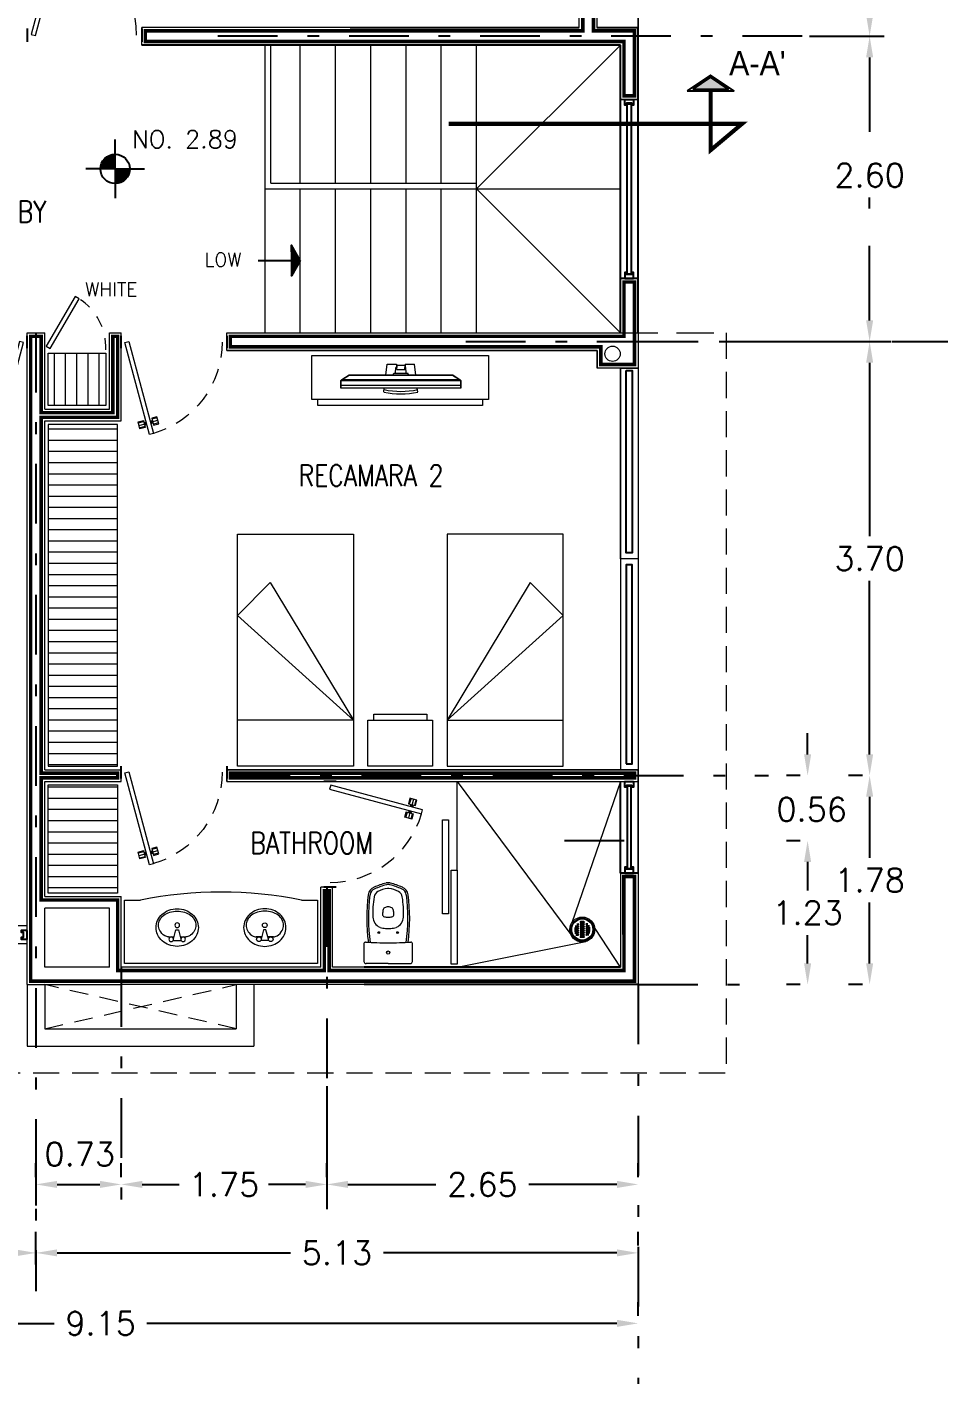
# Model space of a CAD drawing. Header units: millimetres. Extents: x 246.6 to 325.5, y -2 to 41.7.
# Drawn here: x 274.77 to 282.53, y 16.35 to 27.9 of the extents above; entities that cross this region are included whole.
import ezdxf
from ezdxf.enums import TextEntityAlignment as Align

# ---------------------------------------------------------------- set-up
doc = ezdxf.new("R2010")
doc.units = ezdxf.units.MM
doc.header["$LTSCALE"] = 0.05
doc.header["$PDMODE"] = 35
for name, pattern in [('DASHDOT', [25.4, 12.7, -6.35, 0, -6.35]), ('DASHED', [19.05, 12.7, -6.35]), ('DASHED2', [9.525, 6.35, -3.175])]:
    doc.linetypes.add(name, pattern=pattern)
for name, color, linetype in [('Aluminio', 254, 'Continuous'), ('Cancel_1', 163, 'Continuous'), ('EJES', 1, 'DASHDOT'), ('LINEAS', 9, 'Continuous'), ('muro', 7, 'Continuous'), ('TEXTO', 8, 'Continuous')]:
    doc.layers.add(name, color=color, linetype=linetype)
for name, color, linetype, lineweight in [('CORTES', 4, 'Continuous', 18), ('MUEBLES', 175, 'Continuous', 13), ('MUROS', 7, 'Continuous', 18), ('PUERTAS', 175, 'Continuous', 9), ('VENTANAS', 175, 'Continuous', 9), ('VOLADOS', 6, 'DASHED2', 15)]:
    doc.layers.add(name, color=color, linetype=linetype, lineweight=lineweight)
doc.styles.add('1', font='ROMANS', dxfattribs={"height": 0.15})
doc.styles.add('ATT', font='txt')
doc.styles.add('ROMANS', font='romans.shx', dxfattribs={"height": 0.2})
doc.styles.get("Standard").update_dxf_attribs({"font": 'arial.ttf'})
doc.styles.add('TEXT', font='ROMANS')
doc.dimstyles.get("Standard").update_dxf_attribs({"dimtxt": 0.2, "dimasz": 0.18, "dimexe": 0.18, "dimexo": 0.0625, "dimgap": 0.09, "dimtad": 0, "dimtih": 1, "dimtoh": 1, "dimzin": 0, "dimdsep": 46, "dimtxsty": 'ROMANS', "dimcen": 0.09, "dimclrd": 3, "dimclrt": 256, "dimadec": 0, "dimazin": 0, "dimtfac": 1, "dimtofl": 0, "dimtmove": 0, "dimatfit": 3, "dimfxl": 0, "dimtolj": 1, "dimtzin": 0, "dimarcsym": 0})
pattern_1 = [(0, (239, -1e-07), (0, 0.09525), [])]

# ---------------------------------------------------------------- blocks, each defined once
blk = doc.blocks.new('*D40')
at = {"layer": 'DEFPOINTS', "color": 0, "linetype": 'DASHED', "transparency": 16777216}
for p in [(281.368, 29.973), (281.943, 29.973), (281.368, 27.823)]:
    blk.add_point(p, dxfattribs=at)
at = {"layer": 'MUROS', "color": 0, "linetype": 'DASHED', "lineweight": -2, "transparency": 16777216}
for p, q in [((281.431, 29.973), (282.123, 29.973)), ((281.431, 27.823), (282.123, 27.823))]:
    blk.add_line(p, q, dxfattribs=at)
at = {"layer": 'MUROS', "color": 3, "linetype": 'DASHED', "lineweight": -2, "transparency": 16777216}
for p, q in [((281.943, 29.793), (281.943, 29.097)), ((281.943, 28.003), (281.943, 28.717))]:
    blk.add_line(p, q, dxfattribs=at)
at = {"layer": 'MUROS', "color": 3, "linetype": 'DASHED', "transparency": 16777216}
for points in [[(281.913, 29.793), (281.973, 29.793), (281.943, 29.973)], [(281.913, 28.003), (281.973, 28.003), (281.943, 27.823)]]:
    blk.add_solid(points, dxfattribs=at)
at = {"layer": 'MUROS', "linetype": 'DASHED', "transparency": 16777216, "insert": (281.943, 28.907), "char_height": 0.2, "attachment_point": 5, "style": 'ROMANS'}
blk.add_mtext('\\A1;2.15', dxfattribs=at)
blk = doc.blocks.new('*D41')
at = {"layer": 'DEFPOINTS', "color": 0, "linetype": 'DASHED', "transparency": 16777216}
for p in [(281.368, 27.823), (281.943, 27.823), (281.368, 25.223)]:
    blk.add_point(p, dxfattribs=at)
at = {"layer": 'MUROS', "color": 0, "linetype": 'DASHED', "lineweight": -2, "transparency": 16777216}
for p, q in [((281.431, 27.823), (282.123, 27.823)), ((281.431, 25.223), (282.123, 25.223))]:
    blk.add_line(p, q, dxfattribs=at)
at = {"layer": 'MUROS', "color": 3, "linetype": 'DASHED', "lineweight": -2, "transparency": 16777216}
for p, q in [((281.943, 27.643), (281.943, 26.829)), ((281.943, 25.403), (281.943, 26.449))]:
    blk.add_line(p, q, dxfattribs=at)
at = {"layer": 'MUROS', "color": 3, "linetype": 'DASHED', "transparency": 16777216}
for points in [[(281.913, 27.643), (281.973, 27.643), (281.943, 27.823)], [(281.913, 25.403), (281.973, 25.403), (281.943, 25.223)]]:
    blk.add_solid(points, dxfattribs=at)
at = {"layer": 'MUROS', "linetype": 'DASHED', "transparency": 16777216, "insert": (281.943, 26.639), "char_height": 0.2, "attachment_point": 5, "style": 'ROMANS'}
blk.add_mtext('\\A1;2.60', dxfattribs=at)
blk = doc.blocks.new('Puerta_86 cm')
at = {"layer": 'LINEAS'}
for p, q in [((-237.947, 215.207), (-237.947, 215.107)), ((-237.087, 215.207), (-237.087, 215.107))]:
    blk.add_line(p, q, dxfattribs=at)
at = {"layer": 'PUERTAS'}
for p, q in [((-237.802, 215.834), (-237.741, 215.818)), ((-237.709, 215.809), (-237.648, 215.793))]:
    blk.add_line(p, q, dxfattribs=at)
for points in [[(-237.684, 215.901), (-237.717, 215.909), (-237.917, 215.162), (-237.885, 215.153)], [(-237.751, 215.851), (-237.794, 215.862), (-237.81, 215.806), (-237.766, 215.794)], [(-237.684, 215.833), (-237.641, 215.821), (-237.656, 215.765), (-237.699, 215.776)]]:
    blk.add_lwpolyline(points, close=True, dxfattribs=at)
for points in [[(-237.764, 215.803), (-237.807, 215.815)], [(-237.797, 215.853), (-237.753, 215.842)], [(-237.761, 215.816), (-237.743, 215.811)], [(-237.761, 215.813), (-237.744, 215.808)], [(-237.757, 215.829), (-237.74, 215.824)], [(-237.756, 215.832), (-237.739, 215.827)], [(-237.707, 215.816), (-237.69, 215.811)], [(-237.706, 215.818), (-237.689, 215.814)], [(-237.686, 215.824), (-237.643, 215.812)], [(-237.711, 215.802), (-237.693, 215.798)], [(-237.711, 215.8), (-237.694, 215.795)], [(-237.653, 215.773), (-237.697, 215.785)]]:
    blk.add_lwpolyline(points, dxfattribs=at)
at = {"layer": 'PUERTAS', "linetype": 'DASHED', "ltscale": 0.2}
blk.add_arc((-237.901, 215.157), 0.774, 0, 73.7538, dxfattribs=at)
blk = doc.blocks.new('*D55')
at = {"layer": 'DEFPOINTS', "color": 0, "transparency": 16777216}
for p in [(270.822, 16.864), (279.972, 16.864), (279.972, 16.864)]:
    blk.add_point(p, dxfattribs=at)
at = {"layer": 'MUROS', "color": 0, "lineweight": -2, "transparency": 16777216}
for p, q in [((279.972, 16.927), (279.972, 17.044)), ((270.822, 16.802), (270.822, 16.684))]:
    blk.add_line(p, q, dxfattribs=at)
at = {"layer": 'MUROS', "color": 3, "lineweight": -2, "transparency": 16777216}
for p, q in [((271.002, 16.864), (275.002, 16.864)), ((279.792, 16.864), (275.792, 16.864))]:
    blk.add_line(p, q, dxfattribs=at)
at = {"layer": 'MUROS', "color": 3, "transparency": 16777216}
for points in [[(271.002, 16.894), (271.002, 16.834), (270.822, 16.864)], [(279.792, 16.894), (279.792, 16.834), (279.972, 16.864)]]:
    blk.add_solid(points, dxfattribs=at)
at = {"layer": 'MUROS', "transparency": 16777216, "insert": (275.397, 16.864), "char_height": 0.2, "attachment_point": 5, "style": 'ROMANS'}
blk.add_mtext('\\A1;9.15', dxfattribs=at)
blk = doc.blocks.new('*D56')
at = {"layer": 'DEFPOINTS', "color": 0, "transparency": 16777216}
for p in [(270.822, 17.464), (274.847, 17.464), (274.847, 17.464)]:
    blk.add_point(p, dxfattribs=at)
at = {"layer": 'MUROS', "color": 0, "lineweight": -2, "transparency": 16777216}
for p, q in [((270.822, 17.527), (270.822, 17.644)), ((274.847, 17.527), (274.847, 17.644))]:
    blk.add_line(p, q, dxfattribs=at)
at = {"layer": 'MUROS', "color": 3, "lineweight": -2, "transparency": 16777216}
for p, q in [((271.002, 17.464), (272.44, 17.464)), ((274.667, 17.464), (273.229, 17.464))]:
    blk.add_line(p, q, dxfattribs=at)
at = {"layer": 'MUROS', "color": 3, "transparency": 16777216}
for points in [[(271.002, 17.494), (271.002, 17.434), (270.822, 17.464)], [(274.667, 17.494), (274.667, 17.434), (274.847, 17.464)]]:
    blk.add_solid(points, dxfattribs=at)
at = {"layer": 'MUROS', "transparency": 16777216, "insert": (272.834, 17.464), "char_height": 0.2, "attachment_point": 5, "style": 'ROMANS'}
blk.add_mtext('\\A1;4.03', dxfattribs=at)
blk = doc.blocks.new('cama')
for p, q in [((-0.5, -0.05), (0.5, -0.05)), ((-0.5, -2.05), (-0.5, -0.05)), ((0.5, -0.05), (0.5, -2.05)), ((0.217, -1.633), (-0.5, -0.448)), ((-0.5, -0.448), (0.5, -1.35)), ((-0.5, -0.448), (0.5, -0.448)), ((0.5, -1.35), (0.217, -1.633)), ((0.5, -2.05), (-0.5, -2.05))]:
    blk.add_line(p, q)
blk = doc.blocks.new('AQ-IN')
for p, q in [((0, 0), (-0.188, 0)), ((0, 0), (0.188, 0)), ((-0.068, -0.308), (-0.072, -0.309)), ((-0.014, -0.671), (-0.014, -0.671)), ((0.014, -0.671), (0.014, -0.671))]:
    blk.add_line(p, q)
for centre, radius in [((0, -0.093), 0.0135), ((-0.08, -0.263), 0.0075), ((0.08, -0.263), 0.0075)]:
    blk.add_circle(centre, radius)
for centre, radius, start, end in [((1.292, -0.093), 1.5, 177.0992, 182.9368), ((-0.188, -0.018), 0.018, 90, 177.0992), ((0.188, -0.018), 0.018, 2.9008, 90), ((-1.292, -0.093), 1.5, 357.0632, 2.9008), ((-0.193, -0.169), 0.013, 182.9368, 273.6699), ((0, -3.179), 3.003, 90, 93.6699), ((1.317, -0.387), 1.5, 172.0955, 187.6079), ((1.317, -0.387), 1.485, 171.9833, 187.6079), ((0, -3.179), 3.003, 86.3301, 90), ((-1.317, -0.387), 1.485, 352.3921, 8.0167), ((-1.317, -0.387), 1.5, 352.3921, 7.9045), ((0.193, -0.169), 0.013, 266.3301, 357.0632), ((-0.03, -0.4), 0.1, 114.7847, 176.6172), ((-0.03, -0.4), 0.1, 98.3127, 112.497), ((0, -0.598), 0.3, 90, 98.5222), ((0, -0.598), 0.3, 81.4778, 90), ((0.03, -0.4), 0.1, 67.503, 81.6873), ((0.03, -0.4), 0.1, 3.3828, 65.2153), ((0.619, -0.439), 0.75, 176.6172, 189.8671), ((-0.028, -0.417), 0.02, 102.0968, 184.0283), ((0.7, -0.366), 0.75, 184.0283, 186.6401), ((-0.015, -0.449), 0.03, 186.6401, 237.869), ((0, -0.544), 0.15, 90, 102.4734), ((0, -0.544), 0.15, 77.5266, 90), ((0.015, -0.449), 0.03, 302.131, 353.3599), ((0.028, -0.417), 0.02, 355.9717, 77.9032), ((-0.7, -0.366), 0.75, 353.3599, 355.9717), ((-0.619, -0.439), 0.75, 350.1329, 3.3828), ((-0.056, -0.556), 0.065, 189.8671, 240.3055), ((0, -0.423), 0.06, 238.9919, 270), ((0, -0.423), 0.06, 270, 301.0081), ((0.056, -0.556), 0.065, 299.6945, 350.1329), ((-0.09, -0.575), 0.08, 187.6079, 247.655), ((-0.09, -0.575), 0.065, 187.6079, 247.9248), ((0.131, -0.104), 0.6, 245.2048, 255.594), ((0.131, -0.104), 0.585, 245.172, 255.594), ((0.009, -0.441), 0.197, 240.3055, 265.9209), ((0, -0.623), 0.065, 253.8651, 270), ((0, -0.623), 0.05, 253.8651, 270), ((0, -0.573), 0.065, 265.9209, 270), ((0, -0.573), 0.065, 270, 274.0791), ((0, -0.623), 0.05, 270, 286.1349), ((0, -0.623), 0.065, 270, 286.1349), ((-0.009, -0.441), 0.197, 274.0791, 299.6945), ((-0.131, -0.104), 0.585, 284.406, 294.828), ((-0.131, -0.104), 0.6, 284.406, 294.7952), ((0.09, -0.575), 0.065, 292.0752, 352.3921), ((0.09, -0.575), 0.08, 292.345, 352.3921)]:
    blk.add_arc(centre, radius, start, end)
blk = doc.blocks.new('15PLAV04')
for p, q in [((2.5, -1.5), (2.5, 1.5)), ((7, 0.5), (3, 1.5)), ((4, 1.25), (4, 3.635323)), ((7, -0.5), (7, 0.5)), ((3, -1.5), (7, -0.5)), ((4, -3.628449), (4, -1.25))]:
    blk.add_line(p, q)
blk.add_lwpolyline([(8, 9, 0.109452), (4.986152, 8.332258, 0.102376), (2.343146, 6.363961, 0.093737), (0.622313, 3.491319, 0.088426), (0, 0, 0.088426), (0.622313, -3.491319, 0.093737), (2.343146, -6.363961, 0.102376), (4.986152, -8.332258, 0.109452), (8, -9, 0.109452), (11.013848, -8.332258, 0.102376), (13.656854, -6.363961, 0.093737), (15.377687, -3.491319, 0.088426), (16, 0, 0.088426), (15.377687, 3.491319, 0.093737), (13.656854, 6.363961, 0.102376), (11.013848, 8.332258, 0.109452)], format="xyb", close=True)
for centre in [(3, 2.5), (9, 0), (3, -2.5)]:
    blk.add_circle(centre, 1)
for centre, radius, start, end in [((9.915843, 1.787992), 6.448105, 118.911201, 143.130102), ((9, 3.446272), 4.553728, 90, 118.911201), ((9, 3.446272), 4.553728, 61.088799, 90), ((8.084157, 1.787992), 6.448105, 36.869898, 61.088799), ((7, 3.635323), 3, 146.09549, 180), ((11.358035, 0.706347), 8.250845, 143.130102, 146.09549), ((6.641965, 0.706347), 8.250845, 17.257939, 36.869898), ((4.368267, 0), 10.631733, 0, 17.257939), ((4.368267, 0), 10.631733, 342.742061, 0), ((7, -3.628449), 3, 180, 212.259808), ((9.915843, -1.787992), 6.448105, 212.259808, 241.088799), ((8.084157, -1.787992), 6.448105, 298.911201, 323.130102), ((6.641965, -0.706347), 8.250845, 323.130102, 342.742061), ((9, -3.446272), 4.553728, 241.088799, 270), ((9, -3.446272), 4.553728, 270, 298.911201)]:
    blk.add_arc(centre, radius, start, end)
at = {"style": 'ATT'}
for tag, p, flags in [('ITEM', (0, -17.5), 3), ('ROOM_NUMBER', (0, -26.5), 1)]:
    blk.add_attdef(tag, p, '', height=6, dxfattribs=dict(at, flags=flags))
blk = doc.blocks.new('PLANTA ALTA$0$TAPA-CESPOL')
at = {"lineweight": -2}
for p, q in [((-0.0000511, 0.000003), (-0.0000511, -0.000003)), ((-0.0000346, 0.0000072), (-0.0000346, -0.0000072)), ((-0.0000304, 0.0000072), (-0.0000304, -0.0000072)), ((-0.0000253, 0.0000244), (-0.0000253, 0.0000182)), ((-0.0000253, 0.0000072), (-0.0000253, -0.0000072)), ((-0.0000232, 0.000016), (-0.0000232, 0.000016)), ((-0.0000232, 0.0000093), (-0.0000232, 0.0000093)), ((-0.0000211, 0.0000244), (-0.0000211, 0.0000182)), ((-0.0000211, 0.0000072), (-0.0000211, -0.0000072)), ((-0.000016, 0.0000312), (-0.000016, 0.0000182)), ((-0.000016, 0.0000072), (-0.000016, -0.0000072)), ((-0.0000139, 0.000016), (-0.0000139, 0.000016)), ((-0.0000139, 0.0000093), (-0.0000139, 0.0000093)), ((-0.0000118, 0.0000312), (-0.0000118, 0.0000182)), ((-0.0000118, 0.0000072), (-0.0000118, -0.0000072)), ((-0.0000068, 0.0000344), (-0.0000068, 0.0000182)), ((-0.0000068, 0.0000072), (-0.0000068, -0.0000072)), ((-0.0000046, 0.000016), (-0.0000046, 0.000016)), ((-0.0000046, 0.0000093), (-0.0000046, 0.0000093)), ((-0.0000025, 0.0000344), (-0.0000025, 0.0000182)), ((-0.0000025, 0.0000072), (-0.0000025, -0.0000072)), ((0.0000025, 0.000035), (0.0000025, 0.0000182)), ((0.0000025, 0.0000072), (0.0000025, -0.0000072)), ((0.0000046, 0.000016), (0.0000046, 0.000016)), ((0.0000046, 0.0000093), (0.0000046, 0.0000093)), ((0.0000068, 0.000035), (0.0000068, 0.0000182)), ((0.0000068, 0.0000072), (0.0000068, -0.0000072)), ((0.0000118, 0.000033), (0.0000118, 0.0000182)), ((0.0000118, 0.0000072), (0.0000118, -0.0000072)), ((0.0000139, 0.0000093), (0.0000139, 0.0000093)), ((0.000016, 0.000033), (0.000016, 0.0000182)), ((0.000016, 0.0000072), (0.000016, -0.0000072)), ((0.0000211, 0.0000281), (0.0000211, 0.0000182)), ((0.0000211, 0.0000072), (0.0000211, -0.0000072)), ((0.0000232, 0.0000093), (0.0000232, 0.0000093)), ((0.0000253, 0.0000281), (0.0000253, 0.0000182)), ((0.0000253, 0.0000072), (0.0000253, -0.0000072)), ((0.0000266, 0.0000467), (0.0000266, 0.0000408)), ((0.0000304, 0.0000072), (0.0000304, -0.0000072)), ((0.0000325, 0.0000093), (0.0000325, 0.0000093)), ((0.0000346, 0.0000072), (0.0000346, -0.0000072)), ((-0.0000325, -0.0000093), (-0.0000325, -0.0000093)), ((-0.0000253, -0.0000244), (-0.0000253, -0.0000182)), ((-0.0000232, -0.000016), (-0.0000232, -0.000016)), ((-0.0000211, -0.0000244), (-0.0000211, -0.0000182)), ((-0.000016, -0.0000312), (-0.000016, -0.0000182)), ((-0.0000139, -0.0000093), (-0.0000139, -0.0000093)), ((-0.0000139, -0.000016), (-0.0000139, -0.000016)), ((-0.0000118, -0.0000312), (-0.0000118, -0.0000182)), ((-0.0000068, -0.0000344), (-0.0000068, -0.0000182)), ((-0.0000046, -0.0000093), (-0.0000046, -0.0000093)), ((-0.0000046, -0.000016), (-0.0000046, -0.000016)), ((-0.0000025, -0.0000344), (-0.0000025, -0.0000182)), ((0.0000025, -0.000035), (0.0000025, -0.0000182)), ((0.0000046, -0.0000093), (0.0000046, -0.0000093)), ((0.0000046, -0.000016), (0.0000046, -0.000016)), ((0.0000068, -0.000035), (0.0000068, -0.0000182)), ((0.0000118, -0.000033), (0.0000118, -0.0000182)), ((0.0000139, -0.0000093), (0.0000139, -0.0000093)), ((0.000016, -0.000033), (0.000016, -0.0000182)), ((0.0000211, -0.0000281), (0.0000211, -0.0000182)), ((0.0000232, -0.0000093), (0.0000232, -0.0000093)), ((0.0000253, -0.0000281), (0.0000253, -0.0000182)), ((0.0000254, -0.0000418), (0.0000254, -0.0000477)), ((0.0000325, -0.0000093), (0.0000325, -0.0000093))]:
    blk.add_line(p, q, dxfattribs=at)
blk.add_circle((0, 0), 0.000055)
for centre, radius in [((-0.0000512, 0), 0.00000295), ((0, 0), 0.0000465), ((0.0000265, 0.0000437), 0.00000295), ((0.0000253, -0.0000447), 0.00000295)]:
    blk.add_circle(centre, radius, dxfattribs=at)
for centre, radius, start, end in [((0.0000021, 0.0000004), 0.0000376, 289.47122, 289.47122), ((0.0000021, 0.0000004), 0.0000376, 306.52961, 306.52961), ((0.0000021, 0.0000004), 0.0000376, 243.10345, 243.10345), ((0.0000021, 0.0000004), 0.0000376, 274.09604, 274.09604), ((0.0000021, 0.0000004), 0.0000376, 259.01942, 259.01942), ((0.0000021, 0.0000004), 0.0000376, 224.41531, 224.41531), ((0.0000021, -0.0000004), 0.0000376, 116.89655, 116.89655), ((0.0000021, -0.0000004), 0.0000376, 100.98058, 100.98058), ((0.0000021, -0.0000004), 0.0000376, 85.90396, 85.90396), ((0.0000021, -0.0000004), 0.0000376, 70.52878, 70.52878), ((0.0000021, -0.0000004), 0.0000376, 53.47039, 53.47039), ((0.0000021, -0.0000004), 0.0000376, 135.58469, 135.58469), ((-0.0000325, 0.0000072), 0.00000211, 90, 180), ((-0.0000325, 0.0000072), 0.00000211, 0, 90), ((-0.0000232, 0.0000182), 0.00000211, 180, 270), ((-0.0000232, 0.0000072), 0.00000211, 90, 180), ((-0.0000232, 0.0000182), 0.00000211, 270, 0), ((-0.0000232, 0.0000072), 0.00000211, 0, 90), ((-0.0000139, 0.0000182), 0.00000211, 180, 270), ((-0.0000139, 0.0000072), 0.00000211, 90, 180), ((-0.0000139, 0.0000182), 0.00000211, 270, 0), ((-0.0000139, 0.0000072), 0.00000211, 0, 90), ((-0.0000046, 0.0000182), 0.00000211, 180, 270), ((-0.0000046, 0.0000072), 0.00000211, 90, 180), ((-0.0000046, 0.0000182), 0.00000211, 270, 0), ((-0.0000046, 0.0000072), 0.00000211, 0, 90), ((0.0000046, 0.0000182), 0.00000211, 180, 270), ((0.0000046, 0.0000072), 0.00000211, 90, 180), ((0.0000046, 0.0000182), 0.00000211, 270, 0), ((0.0000046, 0.0000072), 0.00000211, 0, 90), ((0.0000139, 0.0000182), 0.00000211, 180, 270), ((0.0000139, 0.0000072), 0.00000211, 90, 180), ((0.0000139, 0.0000182), 0.00000211, 270, 0), ((0.0000139, 0.0000072), 0.00000211, 0, 90), ((0.0000232, 0.0000182), 0.00000211, 180, 270), ((0.0000232, 0.0000072), 0.00000211, 90, 180), ((0.0000232, 0.0000182), 0.00000211, 270, 0), ((0.0000232, 0.0000072), 0.00000211, 0, 90), ((0.0000325, 0.0000072), 0.00000211, 90, 180), ((0.0000325, 0.0000072), 0.00000211, 0, 90), ((-0.0000325, -0.0000072), 0.00000211, 180, 270), ((-0.0000325, -0.0000072), 0.00000211, 270, 0), ((-0.0000232, -0.0000072), 0.00000211, 180, 270), ((-0.0000232, -0.0000182), 0.00000211, 90, 180), ((-0.0000232, -0.0000072), 0.00000211, 270, 0), ((-0.0000232, -0.0000182), 0.00000211, 0, 90), ((-0.0000139, -0.0000072), 0.00000211, 180, 270), ((-0.0000139, -0.0000182), 0.00000211, 90, 180), ((-0.0000139, -0.0000072), 0.00000211, 270, 0), ((-0.0000139, -0.0000182), 0.00000211, 0, 90), ((-0.0000046, -0.0000072), 0.00000211, 180, 270), ((-0.0000046, -0.0000182), 0.00000211, 90, 180), ((-0.0000046, -0.0000072), 0.00000211, 270, 0), ((-0.0000046, -0.0000182), 0.00000211, 0, 90), ((0.0000046, -0.0000072), 0.00000211, 180, 270), ((0.0000046, -0.0000182), 0.00000211, 90, 180), ((0.0000046, -0.0000072), 0.00000211, 270, 0), ((0.0000046, -0.0000182), 0.00000211, 0, 90), ((0.0000139, -0.0000072), 0.00000211, 180, 270), ((0.0000139, -0.0000182), 0.00000211, 90, 180), ((0.0000139, -0.0000072), 0.00000211, 270, 0), ((0.0000139, -0.0000182), 0.00000211, 0, 90), ((0.0000232, -0.0000072), 0.00000211, 180, 270), ((0.0000232, -0.0000182), 0.00000211, 90, 180), ((0.0000232, -0.0000072), 0.00000211, 270, 0), ((0.0000232, -0.0000182), 0.00000211, 0, 90), ((0.0000325, -0.0000072), 0.00000211, 180, 270), ((0.0000325, -0.0000072), 0.00000211, 270, 0)]:
    blk.add_arc(centre, radius, start, end, dxfattribs=at)
blk = doc.blocks.new('coladera de regadera 15cm')
at = {"layer": 'MUEBLES'}
blk.add_circle((1.9989, 2), 0.065, dxfattribs=at)
at = {"layer": 'MUEBLES', "xscale": 1300, "yscale": 1300, "zscale": 1300, "rotation": 180}
blk.add_blockref('PLANTA ALTA$0$TAPA-CESPOL', (2.0003, 1.9999), dxfattribs=at)
blk = doc.blocks.new('*D61')
at = {"layer": 'DEFPOINTS', "color": 0, "transparency": 16777216}
for p in [(279.972, 17.464), (279.972, 17.464), (274.847, 17.303)]:
    blk.add_point(p, dxfattribs=at)
at = {"layer": 'MUROS', "color": 0, "lineweight": -2, "transparency": 16777216}
for p, q in [((274.847, 17.366), (274.847, 17.644)), ((279.972, 17.527), (279.972, 17.644))]:
    blk.add_line(p, q, dxfattribs=at)
at = {"layer": 'MUROS', "color": 3, "lineweight": -2, "transparency": 16777216}
for p, q in [((275.027, 17.464), (277.015, 17.464)), ((279.792, 17.464), (277.804, 17.464))]:
    blk.add_line(p, q, dxfattribs=at)
at = {"layer": 'MUROS', "color": 3, "transparency": 16777216}
for points in [[(275.027, 17.494), (275.027, 17.434), (274.847, 17.464)], [(279.792, 17.494), (279.792, 17.434), (279.972, 17.464)]]:
    blk.add_solid(points, dxfattribs=at)
at = {"layer": 'MUROS', "transparency": 16777216, "insert": (277.409, 17.464), "char_height": 0.2, "attachment_point": 5, "style": 'ROMANS'}
blk.add_mtext('\\A1;5.13', dxfattribs=at)
blk = doc.blocks.new('*D62')
at = {"layer": 'DEFPOINTS', "color": 0, "transparency": 16777216}
for p in [(281.443, 25.223), (281.943, 21.528), (281.943, 21.528)]:
    blk.add_point(p, dxfattribs=at)
at = {"layer": 'MUROS', "color": 0, "lineweight": -2, "transparency": 16777216}
for p, q in [((281.506, 25.223), (282.123, 25.223)), ((281.881, 21.528), (281.763, 21.528))]:
    blk.add_line(p, q, dxfattribs=at)
at = {"layer": 'MUROS', "color": 3, "lineweight": -2, "transparency": 16777216}
for p, q in [((281.943, 25.043), (281.943, 23.565)), ((281.943, 21.708), (281.943, 23.185))]:
    blk.add_line(p, q, dxfattribs=at)
at = {"layer": 'MUROS', "color": 3, "transparency": 16777216}
for points in [[(281.913, 25.043), (281.973, 25.043), (281.943, 25.223)], [(281.913, 21.708), (281.973, 21.708), (281.943, 21.528)]]:
    blk.add_solid(points, dxfattribs=at)
at = {"layer": 'MUROS', "transparency": 16777216, "insert": (281.943, 23.375), "char_height": 0.2, "attachment_point": 5, "style": 'ROMANS'}
blk.add_mtext('\\A1;3.70', dxfattribs=at)
blk = doc.blocks.new('*D63')
at = {"layer": 'DEFPOINTS', "color": 0, "transparency": 16777216}
for p in [(281.943, 21.528), (281.943, 19.748), (281.943, 19.748)]:
    blk.add_point(p, dxfattribs=at)
at = {"layer": 'MUROS', "color": 0, "lineweight": -2, "transparency": 16777216}
for p, q in [((281.881, 21.528), (281.763, 21.528)), ((281.881, 19.748), (281.763, 19.748))]:
    blk.add_line(p, q, dxfattribs=at)
at = {"layer": 'MUROS', "color": 3, "lineweight": -2, "transparency": 16777216}
for p, q in [((281.943, 21.348), (281.943, 20.828)), ((281.943, 19.928), (281.943, 20.448))]:
    blk.add_line(p, q, dxfattribs=at)
at = {"layer": 'MUROS', "color": 3, "transparency": 16777216}
for points in [[(281.913, 21.348), (281.973, 21.348), (281.943, 21.528)], [(281.913, 19.928), (281.973, 19.928), (281.943, 19.748)]]:
    blk.add_solid(points, dxfattribs=at)
at = {"layer": 'MUROS', "transparency": 16777216, "insert": (281.943, 20.638), "char_height": 0.2, "attachment_point": 5, "style": 'ROMANS'}
blk.add_mtext('\\A1;1.78', dxfattribs=at)
blk = doc.blocks.new('*D64')
at = {"layer": 'DEFPOINTS', "color": 0, "transparency": 16777216}
for p in [(281.415, 20.973), (281.415, 19.748), (281.415, 19.748)]:
    blk.add_point(p, dxfattribs=at)
at = {"layer": 'MUROS', "color": 0, "lineweight": -2, "transparency": 16777216}
for p, q in [((281.352, 20.973), (281.235, 20.973)), ((281.352, 19.748), (281.235, 19.748))]:
    blk.add_line(p, q, dxfattribs=at)
at = {"layer": 'MUROS', "color": 3, "lineweight": -2, "transparency": 16777216}
for p, q in [((281.415, 20.793), (281.415, 20.55)), ((281.415, 19.928), (281.415, 20.17))]:
    blk.add_line(p, q, dxfattribs=at)
at = {"layer": 'MUROS', "color": 3, "transparency": 16777216}
for points in [[(281.385, 20.793), (281.445, 20.793), (281.415, 20.973)], [(281.385, 19.928), (281.445, 19.928), (281.415, 19.748)]]:
    blk.add_solid(points, dxfattribs=at)
at = {"layer": 'MUROS', "transparency": 16777216, "insert": (281.415, 20.36), "char_height": 0.2, "attachment_point": 5, "style": 'ROMANS'}
blk.add_mtext('\\A1;1.23', dxfattribs=at)
blk = doc.blocks.new('*D76')
at = {"layer": 'DEFPOINTS', "color": 0, "transparency": 16777216}
for p in [(274.847, 18.168), (273.822, 18.047), (274.847, 18.047)]:
    blk.add_point(p, dxfattribs=at)
at = {"layer": 'MUROS', "color": 0, "lineweight": -2, "transparency": 16777216}
for p, q in [((273.822, 18.11), (273.822, 18.227)), ((274.847, 18.105), (274.847, 17.867))]:
    blk.add_line(p, q, dxfattribs=at)
at = {"layer": 'MUROS', "color": 3, "lineweight": -2, "transparency": 16777216}
for p, q in [((273.642, 18.047), (273.462, 18.047)), ((275.027, 18.047), (275.207, 18.047))]:
    blk.add_line(p, q, dxfattribs=at)
at = {"layer": 'MUROS', "color": 3, "transparency": 16777216}
for points in [[(273.642, 18.077), (273.642, 18.017), (273.822, 18.047)], [(275.027, 18.077), (275.027, 18.017), (274.847, 18.047)]]:
    blk.add_solid(points, dxfattribs=at)
at = {"layer": 'MUROS', "transparency": 16777216, "insert": (274.334, 18.047), "char_height": 0.2, "attachment_point": 5, "style": 'ROMANS'}
blk.add_mtext('\\A1;1.03', dxfattribs=at)
blk = doc.blocks.new('*D79')
at = {"layer": 'DEFPOINTS', "color": 0, "transparency": 16777216}
for p in [(274.847, 18.047), (275.572, 18.047), (275.572, 18.047)]:
    blk.add_point(p, dxfattribs=at)
at = {"layer": 'MUROS', "color": 0, "lineweight": -2, "transparency": 16777216}
for p, q in [((274.847, 18.11), (274.847, 18.227)), ((275.572, 18.11), (275.572, 18.227))]:
    blk.add_line(p, q, dxfattribs=at)
at = {"layer": 'MUROS', "color": 3, "lineweight": -2, "transparency": 16777216}
blk.add_line((275.027, 18.047), (275.392, 18.047), dxfattribs=at)
at = {"layer": 'MUROS', "color": 3, "transparency": 16777216}
for points in [[(275.027, 18.077), (275.027, 18.017), (274.847, 18.047)], [(275.392, 18.077), (275.392, 18.017), (275.572, 18.047)]]:
    blk.add_solid(points, dxfattribs=at)
at = {"layer": 'MUROS', "transparency": 16777216, "insert": (275.22, 18.305), "char_height": 0.2, "attachment_point": 5, "style": 'ROMANS'}
blk.add_mtext('\\A1;0.73', dxfattribs=at)
blk = doc.blocks.new('*D80')
at = {"layer": 'DEFPOINTS', "color": 0, "transparency": 16777216}
for p in [(275.572, 18.047), (277.322, 18.047), (277.322, 18.047)]:
    blk.add_point(p, dxfattribs=at)
at = {"layer": 'MUROS', "color": 0, "lineweight": -2, "transparency": 16777216}
for p, q in [((275.572, 18.11), (275.572, 18.227)), ((277.322, 18.11), (277.322, 18.227))]:
    blk.add_line(p, q, dxfattribs=at)
at = {"layer": 'MUROS', "color": 3, "lineweight": -2, "transparency": 16777216}
for p, q in [((275.752, 18.047), (276.066, 18.047)), ((277.142, 18.047), (276.827, 18.047))]:
    blk.add_line(p, q, dxfattribs=at)
at = {"layer": 'MUROS', "color": 3, "transparency": 16777216}
for points in [[(275.752, 18.077), (275.752, 18.017), (275.572, 18.047)], [(277.142, 18.077), (277.142, 18.017), (277.322, 18.047)]]:
    blk.add_solid(points, dxfattribs=at)
at = {"layer": 'MUROS', "transparency": 16777216, "insert": (276.447, 18.047), "char_height": 0.2, "attachment_point": 5, "style": 'ROMANS'}
blk.add_mtext('\\A1;1.75', dxfattribs=at)
blk = doc.blocks.new('*D67')
at = {"layer": 'DEFPOINTS', "color": 0, "transparency": 16777216}
for p in [(277.322, 18.947), (279.972, 18.047), (279.972, 18.047)]:
    blk.add_point(p, dxfattribs=at)
at = {"layer": 'MUROS', "color": 0, "lineweight": -2, "transparency": 16777216}
for p, q in [((277.322, 18.884), (277.322, 17.867)), ((279.972, 18.11), (279.972, 18.227))]:
    blk.add_line(p, q, dxfattribs=at)
at = {"layer": 'MUROS', "color": 3, "lineweight": -2, "transparency": 16777216}
for p, q in [((277.502, 18.047), (278.252, 18.047)), ((279.792, 18.047), (279.042, 18.047))]:
    blk.add_line(p, q, dxfattribs=at)
at = {"layer": 'MUROS', "color": 3, "transparency": 16777216}
for points in [[(277.502, 18.077), (277.502, 18.017), (277.322, 18.047)], [(279.792, 18.077), (279.792, 18.017), (279.972, 18.047)]]:
    blk.add_solid(points, dxfattribs=at)
at = {"layer": 'MUROS', "transparency": 16777216, "insert": (278.647, 18.047), "char_height": 0.2, "attachment_point": 5, "style": 'ROMANS'}
blk.add_mtext('\\A1;2.65', dxfattribs=at)
blk = doc.blocks.new('*D68')
at = {"layer": 'DEFPOINTS', "color": 0, "transparency": 16777216}
for p in [(281.415, 21.528), (281.415, 21.528), (281.415, 20.973)]:
    blk.add_point(p, dxfattribs=at)
at = {"layer": 'MUROS', "color": 3, "lineweight": -2, "transparency": 16777216}
for p, q in [((281.415, 21.708), (281.415, 21.888)), ((281.415, 20.793), (281.415, 20.613))]:
    blk.add_line(p, q, dxfattribs=at)
at = {"layer": 'MUROS', "color": 0, "lineweight": -2, "transparency": 16777216}
for p, q in [((281.352, 21.528), (281.235, 21.528)), ((281.352, 20.973), (281.235, 20.973))]:
    blk.add_line(p, q, dxfattribs=at)
at = {"layer": 'MUROS', "color": 3, "transparency": 16777216}
for points in [[(281.385, 21.708), (281.445, 21.708), (281.415, 21.528)], [(281.385, 20.793), (281.445, 20.793), (281.415, 20.973)]]:
    blk.add_solid(points, dxfattribs=at)
at = {"layer": 'MUROS', "transparency": 16777216, "insert": (281.45, 21.24), "char_height": 0.2, "attachment_point": 5, "style": 'ROMANS'}
blk.add_mtext('\\A1;0.56', dxfattribs=at)

msp = doc.modelspace()

# ---------------------------------------------------------------- hatches: boundary and pattern name
at = {"linetype": 'Continuous'}
h = msp.add_hatch(dxfattribs=at)
h.set_pattern_fill('_U', color=0, scale=0.001, angle=180, style=0, pattern_type=0)
h.set_pattern_definition([(7e-15, (277.096968, 25.91346), (0, -0.001), [])])
h.paths.add_polyline_path([(277.097, 25.913), (277.022, 26.043), (277.022, 25.784)])
at = {"layer": 'MUEBLES'}
h = msp.add_hatch(dxfattribs=at)
h.set_pattern_fill('LINE', color=256, scale=0.03, angle=90)
h.set_pattern_definition([(90, (239, -1e-07), (-0.09525, 0), [])])
h.paths.add_polyline_path([(274.952, 25.125), (275.442, 25.125), (275.442, 24.678), (274.952, 24.678)])
at = {"layer": 'MUROS'}
msp.add_hatch(color=7, dxfattribs=at).paths.add_polyline_path([(280.437, 27.372), (280.74, 27.372), (280.589, 27.474)])
at = {"layer": 'VENTANAS'}
h = msp.add_hatch(dxfattribs=at)
h.set_pattern_fill('LINE', color=256, scale=0.03)
h.set_pattern_definition(pattern_1)
h.paths.add_polyline_path([(275.542, 24.518), (274.952, 24.518), (274.952, 21.608), (275.542, 21.608)])
h = msp.add_hatch(dxfattribs=at)
h.set_pattern_fill('LINE', color=256, scale=0.03)
h.set_pattern_definition(pattern_1)
h.paths.add_polyline_path([(274.952, 21.448), (275.542, 21.448), (275.542, 20.528), (274.952, 20.528)])

# ---------------------------------------------------------------- linework, layer by layer
at = {"color": 0, "linetype": 'ByBlock'}
for p, q in [((275.521, 26.693), (275.521, 26.943)), ((275.521, 26.693), (275.271, 26.693)), ((275.521, 26.693), (275.771, 26.693)), ((275.521, 26.693), (275.521, 26.443)), ((277.097, 25.913), (277.022, 26.043)), ((277.022, 25.988), (277.022, 26.043)), ((276.739, 25.913), (277.022, 25.913)), ((277.097, 25.913), (277.022, 25.784))]:
    msp.add_line(p, q, dxfattribs=at)
msp.add_lwpolyline([(280.39, 27.358), (280.787, 27.358), (280.589, 27.49)], close=True)
at = {"color": 7}
msp.add_lwpolyline([(280.437, 27.372), (280.74, 27.372), (280.589, 27.474)], close=True, dxfattribs=at)
at = {"color": 0, "linetype": 'ByBlock', "const_width": 0.125}
for points in [[(275.521, 26.756, 0.414214), (275.459, 26.693, 1)], [(275.521, 26.631, 0.414214), (275.584, 26.693, 1)]]:
    msp.add_lwpolyline(points, format="xyb", dxfattribs=at)
at = {"color": 0, "linetype": 'Continuous'}
msp.add_lwpolyline([(277.097, 25.913), (277.022, 26.043), (277.022, 25.784)], close=True, dxfattribs=at)
at = {"color": 0, "linetype": 'ByBlock'}
msp.add_circle((275.521, 26.693), 0.125, dxfattribs=at)
at = {"layer": 'Aluminio'}
for points in [[(279.934, 27.285), (279.934, 27.235), (279.919, 27.235), (279.919, 27.252), (279.874, 27.252), (279.874, 27.235), (279.859, 27.235), (279.859, 27.285)], [(279.934, 25.76), (279.934, 25.81), (279.919, 25.81), (279.919, 25.793), (279.874, 25.793), (279.874, 25.81), (279.859, 25.81), (279.859, 25.76)], [(279.934, 21.478), (279.934, 21.428), (279.919, 21.428), (279.919, 21.444), (279.874, 21.444), (279.874, 21.428), (279.859, 21.428), (279.859, 21.478)], [(279.934, 20.698), (279.934, 20.748), (279.919, 20.748), (279.919, 20.731), (279.874, 20.731), (279.874, 20.748), (279.859, 20.748), (279.859, 20.698)], [(274.772, 20.21), (274.722, 20.21), (274.722, 20.195), (274.739, 20.195), (274.739, 20.15), (274.722, 20.15), (274.722, 20.135), (274.772, 20.135)]]:
    msp.add_lwpolyline(points, close=True, dxfattribs=at)
at = {"layer": 'Cancel_1'}
for p, q in [((279.971, 25.76), (279.822, 25.76)), ((279.971, 20.698), (279.822, 20.698))]:
    msp.add_line(p, q, dxfattribs=at)
for points in [[(279.914, 27.247), (279.914, 25.798), (279.879, 25.798), (279.879, 27.247)], [(279.872, 24.977), (279.922, 24.977), (279.922, 23.423), (279.872, 23.423)], [(279.872, 21.628), (279.922, 21.628), (279.922, 23.323), (279.872, 23.323)], [(279.914, 20.736), (279.914, 21.439), (279.879, 21.439), (279.879, 20.736)]]:
    msp.add_lwpolyline(points, close=True, dxfattribs=at)
at = {"layer": 'CORTES', "linetype": 'DASHDOT', "ltscale": 0.5, "const_width": 0.035}
msp.add_lwpolyline([(278.361, 27.077), (280.857, 27.077), (280.589, 26.852), (280.589, 27.358)], dxfattribs=at)
at = {"layer": 'EJES', "ltscale": 0.8}
for p, q in [((281.368, 27.823), (276.305, 27.823)), ((274.847, 25.298), (274.847, 17.138)), ((278.506, 25.223), (281.875, 25.223)), ((279.9, 25.223), (299.577, 25.223)), ((276.503, 21.528), (281.083, 21.528)), ((279.853, 20.973), (279.226, 20.973)), ((277.322, 20.577), (277.322, 17.759)), ((275.572, 19.898), (275.572, 17.823)), ((279.972, 19.748), (279.972, 16.349)), ((279.972, 19.748), (280.99, 19.748))]:
    msp.add_line(p, q, dxfattribs=at)
at = {"layer": 'MUEBLES'}
for p, q in [((276.797, 25.298), (276.797, 27.748)), ((276.847, 26.573), (276.847, 27.748)), ((277.097, 26.573), (277.097, 27.748)), ((277.397, 26.573), (277.397, 27.748)), ((277.697, 26.573), (277.697, 27.748)), ((277.997, 26.573), (277.997, 27.748)), ((278.297, 26.573), (278.297, 27.748)), ((278.597, 25.298), (278.597, 27.748)), ((278.597, 26.523), (279.822, 27.748)), ((276.847, 26.573), (278.597, 26.573)), ((276.797, 26.523), (279.822, 26.523)), ((277.097, 25.298), (277.097, 26.523)), ((277.397, 25.298), (277.397, 26.523)), ((277.697, 25.298), (277.697, 26.523)), ((277.997, 25.298), (277.997, 26.523)), ((278.297, 25.298), (278.297, 26.523)), ((278.597, 26.523), (279.822, 25.298)), ((277.826, 24.937), (277.837, 25.032)), ((277.837, 25.032), (277.915, 25.032)), ((277.887, 24.94), (277.894, 24.954)), ((277.894, 24.954), (278.011, 24.954)), ((277.908, 24.954), (277.911, 25.001)), ((277.913, 25.002), (277.917, 25.002)), ((277.915, 25.032), (277.916, 25.002)), ((277.918, 25.023), (277.987, 25.023)), ((277.918, 25.023), (277.918, 25.001)), ((277.918, 24.985), (277.918, 25.001)), ((277.918, 24.985), (277.987, 24.985)), ((277.987, 25.023), (277.987, 25.001)), ((277.987, 24.985), (277.987, 25.001)), ((277.991, 25.032), (277.989, 25.002)), ((277.989, 25.002), (277.992, 25.002)), ((277.991, 25.032), (278.068, 25.032)), ((277.997, 24.954), (277.994, 25.001)), ((278.018, 24.94), (278.011, 24.954)), ((278.08, 24.937), (278.068, 25.032)), ((277.445, 24.892), (278.46, 24.892)), ((277.445, 24.851), (278.46, 24.851)), ((277.452, 24.899), (278.453, 24.899)), ((277.504, 24.891), (277.953, 24.891)), ((277.887, 24.937), (277.887, 24.94)), ((277.887, 24.94), (278.018, 24.94)), ((278.018, 24.937), (278.018, 24.94)), ((277.808, 24.794), (277.812, 24.827)), ((278.097, 24.794), (278.093, 24.827)), ((278.432, 21.478), (279.4, 20.174)), ((278.432, 20.722), (278.432, 21.478)), ((279.822, 21.478), (279.408, 20.275)), ((279.822, 19.898), (279.554, 20.307)), ((278.432, 19.898), (279.527, 20.116))]:
    msp.add_line(p, q, dxfattribs=at)
for points in [[(278.699, 25.105), (278.699, 24.729), (277.196, 24.729), (277.196, 25.105)], [(278.462, 24.893), (278.462, 24.825), (277.443, 24.825), (277.443, 24.893), (277.451, 24.9), (277.512, 24.939), (278.394, 24.939), (278.455, 24.9)], [(278.46, 24.892), (278.46, 24.827), (277.445, 24.827), (277.445, 24.892), (277.452, 24.899), (277.512, 24.937), (278.393, 24.937), (278.453, 24.899)], [(275.542, 24.518), (274.952, 24.518), (274.952, 21.608), (275.542, 21.608)], [(277.673, 21.608), (277.673, 22), (278.222, 22), (278.222, 21.608)], [(274.952, 21.448), (275.542, 21.448), (275.542, 20.528), (274.952, 20.528)], [(278.308, 21.151), (278.358, 21.151), (278.358, 20.351), (278.308, 20.351)], [(278.382, 20.722), (278.432, 20.722), (278.432, 19.922), (278.382, 19.922)]]:
    msp.add_lwpolyline(points, close=True, dxfattribs=at)
for points in [[(278.649, 24.729), (278.649, 24.679), (277.246, 24.679), (277.246, 24.729)], [(277.723, 22), (277.723, 22.05), (278.173, 22.05), (278.173, 22)], [(277.106, 20.468), (277.242, 20.468), (277.242, 19.928), (275.602, 19.928), (275.602, 20.468), (275.738, 20.468)]]:
    msp.add_lwpolyline(points, dxfattribs=at)
at = {"layer": 'MUEBLES', "linetype": 'DASHED2', "ltscale": 0.2}
msp.add_arc((274.952, 25.173), 0.49, 357.6607, 57.6607, dxfattribs=at)
at = {"layer": 'MUEBLES'}
for centre, radius, start, end in [((277.913, 25.001), 0.00172, 89.9999, 175.9143), ((277.917, 25.001), 0.00172, 359.9999, 89.9999), ((277.989, 25.001), 0.00172, 89.9999, 179.9999), ((277.992, 25.001), 0.00172, 4.0855, 89.9999), ((277.953, 25.461), 0.683, 257.7689, 282.2309), ((277.953, 25.461), 0.662, 257.6059, 282.3939), ((276.422, 17.084), 3.452, 78.5649, 101.4351)]:
    msp.add_arc(centre, radius, start, end, dxfattribs=at)
at = {"layer": 'muro'}
for p, q in [((277.522, 27.898), (279.472, 27.898)), ((279.622, 27.898), (279.972, 27.898)), ((279.972, 25.298), (279.972, 27.898)), ((279.822, 27.748), (275.748, 27.748)), ((279.822, 25.298), (279.822, 27.748)), ((277.792, 19.898), (277.642, 19.898)), ((279.822, 19.898), (277.792, 19.898)), ((279.972, 19.748), (277.642, 19.748))]:
    msp.add_line(p, q, dxfattribs=at)
at = {"layer": 'MUROS', "ltscale": 0.5}
for p, q in [((279.972, 27.898), (279.972, 29.898)), ((279.625, 25.148), (279.625, 24.998)), ((279.822, 24.998), (279.972, 24.998))]:
    msp.add_line(p, q, dxfattribs=at)
at = {"layer": 'MUROS'}
for p, q in [((277.522, 27.898), (275.748, 27.898)), ((275.748, 27.748), (275.748, 27.898)), ((274.772, 19.748), (274.772, 25.298)), ((274.772, 25.298), (274.922, 25.298)), ((274.922, 24.648), (274.922, 25.298)), ((275.472, 24.648), (275.472, 25.298)), ((275.472, 25.298), (275.572, 25.298)), ((275.572, 24.548), (275.572, 25.298)), ((276.472, 25.148), (276.472, 25.298)), ((276.472, 25.298), (279.822, 25.298)), ((279.972, 25.298), (279.972, 19.748)), ((279.972, 25.298), (279.972, 25.298)), ((276.472, 25.148), (276.947, 25.148)), ((276.472, 25.148), (276.947, 25.148)), ((276.947, 25.148), (276.947, 25.148)), ((276.947, 25.148), (279.625, 25.148)), ((276.947, 25.148), (279.625, 25.148)), ((279.822, 24.998), (279.822, 21.578)), ((274.922, 24.648), (275.472, 24.648)), ((274.922, 21.578), (274.922, 24.548)), ((274.922, 24.548), (275.572, 24.548)), ((274.922, 21.578), (275.572, 21.578)), ((275.572, 21.478), (275.572, 21.578)), ((276.472, 21.578), (279.972, 21.578)), ((276.472, 21.478), (276.472, 21.578)), ((274.922, 21.478), (275.572, 21.478)), ((274.922, 20.498), (274.922, 21.478)), ((276.472, 21.478), (279.972, 21.478)), ((279.822, 21.478), (279.822, 19.898)), ((279.971, 20.698), (279.821, 20.698)), ((279.821, 20.698), (279.972, 20.698)), ((277.372, 20.577), (277.272, 20.577)), ((277.272, 19.898), (277.272, 20.577)), ((277.372, 19.898), (277.372, 20.577)), ((274.922, 20.498), (275.572, 20.498)), ((275.572, 19.898), (275.572, 20.498)), ((275.472, 20.398), (274.922, 20.398)), ((274.922, 19.898), (274.922, 20.398)), ((275.472, 19.898), (275.472, 20.398)), ((275.472, 19.898), (274.922, 19.898)), ((277.272, 19.898), (275.572, 19.898)), ((279.822, 19.898), (277.372, 19.898)), ((277.792, 19.898), (277.792, 19.898)), ((274.772, 19.748), (275.572, 19.748)), ((274.772, 19.748), (274.772, 19.223)), ((274.922, 19.748), (274.922, 19.373)), ((279.822, 19.748), (275.572, 19.748)), ((276.552, 19.748), (276.552, 19.373)), ((276.702, 19.748), (276.702, 19.223)), ((274.922, 19.373), (276.552, 19.373)), ((274.772, 19.223), (276.702, 19.223))]:
    msp.add_line(p, q, dxfattribs=at)
for points in [[(279.472, 27.898), (279.472, 28.198), (279.622, 28.198), (279.622, 27.898)], [(279.972, 25.148), (279.972, 23.373), (279.822, 23.373), (279.822, 24.998)]]:
    msp.add_lwpolyline(points, dxfattribs=at)
at = {"layer": 'MUROS', "const_width": 0.03}
msp.add_lwpolyline([(279.592, 27.868), (279.942, 27.868), (279.942, 27.315), (279.852, 27.315), (279.852, 27.778), (275.778, 27.778), (275.778, 27.868), (279.502, 27.868), (279.502, 28.168), (279.592, 28.168), (279.592, 27.868)], dxfattribs=at)
at = {"layer": 'MUROS', "ltscale": 0.5}
msp.add_lwpolyline([(276.472, 25.298), (279.822, 25.298), (279.822, 25.76), (279.971, 25.76), (279.972, 24.998), (279.625, 24.998), (279.625, 25.148), (276.472, 25.148)], close=True, dxfattribs=at)
at = {"layer": 'MUROS', "ltscale": 0.5, "const_width": 0.03}
msp.add_lwpolyline([(276.502, 25.268), (279.852, 25.268), (279.852, 25.73), (279.941, 25.73), (279.942, 25.028), (279.655, 25.028), (279.655, 25.178), (276.502, 25.178)], close=True, dxfattribs=at)
at = {"layer": 'MUROS', "const_width": 0.03}
for points in [[(274.892, 25.268), (274.802, 25.268), (274.802, 19.778), (279.942, 19.778), (279.941, 20.668), (279.851, 20.668), (279.852, 19.868), (277.342, 19.868), (277.342, 20.547), (277.302, 20.547), (277.302, 19.868), (275.542, 19.868), (275.542, 20.468), (274.892, 20.468), (274.892, 21.508), (275.542, 21.508), (275.542, 21.548), (274.892, 21.548), (274.892, 24.578), (275.542, 24.578), (275.542, 25.268), (275.502, 25.268), (275.502, 24.618), (274.892, 24.618)], [(276.503, 21.508), (279.942, 21.508), (279.942, 21.548), (276.503, 21.548)]]:
    msp.add_lwpolyline(points, close=True, dxfattribs=at)
at = {"layer": 'MUROS', "ltscale": 0.5}
msp.add_lwpolyline([(279.822, 24.998), (279.625, 24.998), (279.625, 25.148)], dxfattribs=at)
at = {"layer": 'MUROS'}
msp.add_lwpolyline([(276.473, 21.478), (279.972, 21.478), (279.972, 21.578), (276.473, 21.578)], close=True, dxfattribs=at)
at = {"layer": 'MUROS', "ltscale": 0.5}
msp.add_circle((279.755, 25.119), 0.0652, dxfattribs=at)
at = {"layer": 'VENTANAS'}
for points in [[(279.822, 27.285), (279.972, 27.285), (279.972, 25.76), (279.822, 25.76)], [(279.822, 27.285), (279.972, 27.285), (279.972, 25.76), (279.822, 25.76)], [(279.822, 27.285), (279.822, 25.76), (279.972, 25.76), (279.972, 27.285)], [(274.969, 25.163), (275.214, 25.587), (275.18, 25.607), (274.935, 25.183)], [(274.952, 25.125), (275.442, 25.125), (275.442, 24.678), (274.952, 24.678)], [(279.821, 20.698), (279.821, 21.478), (279.971, 21.478), (279.971, 20.698)], [(272.702, 20.098), (274.772, 20.098), (274.772, 20.248), (272.702, 20.248)]]:
    msp.add_lwpolyline(points, close=True, dxfattribs=at)
at = {"layer": 'VOLADOS'}
for p, q in [((279.972, 29.898), (279.972, 27.898)), ((279.822, 25.298), (280.722, 25.298))]:
    msp.add_line(p, q, dxfattribs=at)
at = {"layer": 'VOLADOS', "ltscale": 0.7}
for p in [(280.722, 25.298), (270.822, 18.998)]:
    msp.add_line(p, (280.722, 18.998), dxfattribs=at)
at = {"layer": 'VOLADOS', "ltscale": 0.5}
for p, q in [((274.922, 19.373), (276.552, 19.748)), ((276.552, 19.373), (274.922, 19.748))]:
    msp.add_line(p, q, dxfattribs=at)

# ---------------------------------------------------------------- block references
at = {"xscale": 1.135276991457148, "yscale": 1.135276991457148, "zscale": 1.135276991457148}
msp.add_blockref('Puerta_86 cm', (544.908, -216.43), dxfattribs=at)
for p, xscale, yscale, zscale, rotation in [((25.443, 250.668), 1.047833928797285, 1.047833928797285, 1.047833928797285, 180), ((524.901, 250.668), -1.047833928797285, 1.047833928797285, 1.047833928797285, 180), ((524.895, 247), -1.047808343865948, 1.047808343865948, 1.047808343865948, 180), ((51.907, -227.845), 1.047808343865948, 1.047808343865948, 1.047808343865948, 270)]:
    msp.add_blockref('Puerta_86 cm', p, dxfattribs=dict(xscale=xscale, yscale=yscale, zscale=zscale, rotation=rotation))
at = {"layer": 'MUEBLES', "yscale": 0.987525, "zscale": 0.987525, "rotation": 180}
for p, xscale in [((277.055, 21.558), 0.987525), ((278.84, 21.558), -0.987525)]:
    msp.add_blockref('cama', p, dxfattribs=dict(at, xscale=xscale))
at = {"layer": 'MUEBLES', "rotation": 180}
msp.add_blockref('AQ-IN', (277.845, 19.928), dxfattribs=at)
at = {"layer": 'MUROS'}
for name, p, xscale, yscale, zscale, rotation in [('15PLAV04', (276.049, 20.074), -0.0200122155, 0.0200122155, 0.0200122155, 270), ('15PLAV04', (276.795, 20.074), 0.0200122155, 0.0200122155, 0.0200122155, 90.00000000000004), ('coladera de regadera 15cm', (282.471, 17.243), 1.486947328327153, 1.486947328327153, 1.486947328327153, 89.99999999999997)]:
    msp.add_blockref(name, p, dxfattribs=dict(at, xscale=xscale, yscale=yscale, zscale=zscale, rotation=rotation))

# ---------------------------------------------------------------- texts
at = {"color": 0, "linetype": 'ByBlock', "style": '1'}
msp.add_text('NO. 2.89', height=0.15, dxfattribs=at).set_placement((276.566, 26.871), align=Align.RIGHT)
at = {"layer": 'LINEAS', "color": 7, "width": 0.9}
msp.add_text("A-A'", height=0.2059, dxfattribs=at).set_placement((280.747, 27.49))
at = {"layer": 'MUROS', "style": 'ROMANS', "width": 0.8}
for s, p in [('LOBBY', (274.313, 26.237)), ('RECAMARA 2', (277.083, 23.991)), ('BATHROOM', (276.672, 20.862))]:
    msp.add_text(s, height=0.1834, dxfattribs=at).set_placement(p)
at = {"layer": 'TEXTO', "color": 0, "style": 'TEXT'}
for s, p in [('LOW', (276.28, 25.862)), ('WHITE', (275.265, 25.61))]:
    msp.add_text(s, height=0.117, dxfattribs=at).set_placement(p)

# ---------------------------------------------------------------- dimensions: what is measured, and where the dimension line sits
at = {"layer": 'MUROS', "linetype": 'DASHED'}
for base, p1, p2, picture, middle in [((281.943, 29.973), (281.368, 27.823), (281.368, 29.973), '*D40', (281.943, 28.907)), ((281.943, 27.823), (281.368, 25.223), (281.368, 27.823), '*D41', (281.943, 26.639))]:
    dim = msp.add_linear_dim(base=base, p1=p1, p2=p2, angle=90, dimstyle='Standard', dxfattribs=at)
    dim.commit()
    dim.dimension.update_dxf_attribs({"geometry": picture, "text_midpoint": middle, "dimtype": 160})
at = {"layer": 'MUROS'}
for base, p1, p2, picture, middle in [((281.943348223, 21.527616689), (281.443348223, 25.222616689), (281.943348223, 21.527616689), '*D62', (281.943348223, 23.375116689)), ((281.943, 19.748), (281.943, 21.528), (281.943, 19.748), '*D63', (281.943, 20.638)), ((281.41472847, 19.747616689), (281.41472847, 20.972616689), (281.41472847, 19.747616689), '*D64', (281.41472847, 20.360116689))]:
    dim = msp.add_linear_dim(base=base, p1=p1, p2=p2, angle=90, dimstyle='Standard', dxfattribs=at)
    dim.commit()
    dim.dimension.update_dxf_attribs({"geometry": picture, "text_midpoint": middle})
dim = msp.add_linear_dim(base=(281.41472847, 21.527616689), p1=(281.41472847, 20.972616689), p2=(281.41472847, 21.527616689), angle=90, dimstyle='Standard', override={"dimtmove": 2}, dxfattribs=at)
dim.commit()
dim.dimension.update_dxf_attribs({"geometry": '*D68', "text_midpoint": (281.449634803, 21.240303077), "dimtype": 160})
for base, p1, p2, picture, middle in [((279.972, 18.047), (277.322, 18.947), (279.972, 18.047), '*D67', (278.647, 18.047)), ((274.846967976, 18.047499298), (273.821967976, 18.047499298), (274.846967976, 18.167811695), '*D76', (274.334467976, 18.047499298)), ((277.322, 18.047), (275.572, 18.047), (277.322, 18.047), '*D80', (276.447, 18.047)), ((274.846967976, 17.464409307), (270.821967976, 17.464409307), (274.846967976, 17.464409307), '*D56', (272.834467976, 17.464409307)), ((279.971967976, 17.464409307), (274.846967976, 17.303430312), (279.971967976, 17.464409307), '*D61', (277.409467976, 17.464409307)), ((279.972, 16.864), (270.822, 16.864), (279.972, 16.864), '*D55', (275.397, 16.864))]:
    dim = msp.add_linear_dim(base=base, p1=p1, p2=p2, dimstyle='Standard', dxfattribs=at)
    dim.commit()
    dim.dimension.update_dxf_attribs({"geometry": picture, "text_midpoint": middle})
dim = msp.add_linear_dim(base=(275.571967976, 18.047499298), p1=(274.846967976, 18.047499298), p2=(275.571967976, 18.047499298), dimstyle='Standard', override={"dimtmove": 2}, dxfattribs=at)
dim.commit()
dim.dimension.update_dxf_attribs({"geometry": '*D79', "text_midpoint": (275.219693031, 18.304651433), "dimtype": 160})

doc.saveas('drawing.dxf')
